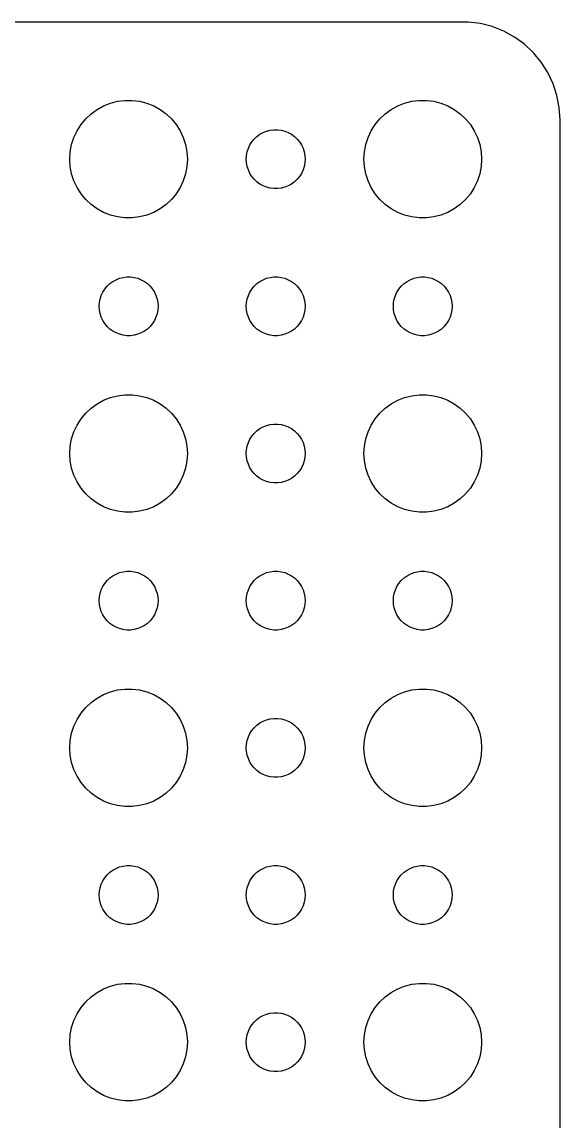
# Model space of a CAD drawing. Header units: metres. Extents: x -104 to 104, y -104 to 104.
# Drawn here: x 77.1 to 104.5, y 48.4 to 104.5 of the extents above; entities that cross this region are included whole.
import ezdxf

# ---------------------------------------------------------------- set-up
doc = ezdxf.new("R2010")
doc.units = ezdxf.units.M

msp = doc.modelspace()

# ---------------------------------------------------------------- linework, layer by layer
for p, q in [((99.8139, 104.49), (-99.8139, 104.49)), ((100.437, 104.411), (99.8139, 104.49)), ((101.045, 104.255), (100.437, 104.411)), ((101.629, 104.024), (101.045, 104.255)), ((102.179, 103.722), (101.629, 104.024)), ((102.687, 103.353), (102.179, 103.722)), ((103.145, 102.923), (102.687, 103.353)), ((103.545, 102.439), (103.145, 102.923)), ((103.882, 101.909), (103.545, 102.439)), ((104.149, 101.341), (103.882, 101.909)), ((104.343, 100.743), (104.149, 101.341)), ((81.2227, 100.214), (81.573, 100.353)), ((81.573, 100.353), (81.9379, 100.447)), ((81.9379, 100.447), (82.3116, 100.494)), ((82.3116, 100.494), (82.6884, 100.494)), ((82.6884, 100.494), (83.0621, 100.447)), ((83.0621, 100.447), (83.427, 100.353)), ((83.427, 100.353), (83.7773, 100.214)), ((96.2227, 100.214), (96.573, 100.353)), ((96.573, 100.353), (96.9379, 100.447)), ((96.9379, 100.447), (97.3116, 100.494)), ((97.3116, 100.494), (97.6884, 100.494)), ((97.6884, 100.494), (98.0621, 100.447)), ((98.0621, 100.447), (98.427, 100.353)), ((98.427, 100.353), (98.7773, 100.214)), ((104.461, 100.127), (104.343, 100.743)), ((80.3131, 99.5536), (80.5877, 99.8115)), ((80.5877, 99.8115), (80.8925, 100.033)), ((80.8925, 100.033), (81.2227, 100.214)), ((83.7773, 100.214), (84.1075, 100.033)), ((84.1075, 100.033), (84.4123, 99.8115)), ((84.4123, 99.8115), (84.6869, 99.5536)), ((95.3131, 99.5536), (95.5877, 99.8115)), ((95.5877, 99.8115), (95.8925, 100.033)), ((95.8925, 100.033), (96.2227, 100.214)), ((98.7773, 100.214), (99.1075, 100.033)), ((99.1075, 100.033), (99.4123, 99.8115)), ((99.4123, 99.8115), (99.6869, 99.5536)), ((104.5, 99.5), (104.461, 100.127)), ((79.8711, 98.9453), (80.073, 99.2634)), ((80.073, 99.2634), (80.3131, 99.5536)), ((84.6869, 99.5536), (84.927, 99.2634)), ((84.927, 99.2634), (85.1289, 98.9453)), ((94.8711, 98.9453), (95.073, 99.2634)), ((95.073, 99.2634), (95.3131, 99.5536)), ((99.6869, 99.5536), (99.927, 99.2634)), ((99.927, 99.2634), (100.129, 98.9453)), ((104.5, -99.5), (104.5, 99.5)), ((79.7107, 98.6044), (79.8711, 98.9453)), ((85.1289, 98.9453), (85.2893, 98.6044)), ((89.0439, 98.6558), (89.1963, 98.7665)), ((89.1963, 98.7665), (89.3613, 98.8572)), ((89.3613, 98.8572), (89.5365, 98.9266)), ((89.5365, 98.9266), (89.7189, 98.9734)), ((89.7189, 98.9734), (89.9058, 98.997)), ((89.9058, 98.997), (90.0942, 98.997)), ((90.0942, 98.997), (90.2811, 98.9734)), ((90.2811, 98.9734), (90.4635, 98.9266)), ((90.4635, 98.9266), (90.6387, 98.8572)), ((90.6387, 98.8572), (90.8037, 98.7665)), ((90.8037, 98.7665), (90.9561, 98.6558)), ((94.7107, 98.6044), (94.8711, 98.9453)), ((100.129, 98.9453), (100.289, 98.6044)), ((79.5237, 97.876), (79.5943, 98.2461)), ((79.5943, 98.2461), (79.7107, 98.6044)), ((85.2893, 98.6044), (85.4057, 98.2461)), ((85.4057, 98.2461), (85.4763, 97.876)), ((88.6053, 98.0522), (88.6855, 98.2226)), ((88.6855, 98.2226), (88.7865, 98.3817)), ((88.7865, 98.3817), (88.9065, 98.5268)), ((88.9065, 98.5268), (89.0439, 98.6558)), ((90.9561, 98.6558), (91.0934, 98.5268)), ((91.0934, 98.5268), (91.2135, 98.3817)), ((91.2135, 98.3817), (91.3145, 98.2226)), ((91.3145, 98.2226), (91.3947, 98.0522)), ((94.5237, 97.876), (94.5943, 98.2461)), ((94.5943, 98.2461), (94.7107, 98.6044)), ((100.289, 98.6044), (100.406, 98.2461)), ((100.406, 98.2461), (100.476, 97.876)), ((79.5, 97.5), (79.5237, 97.876)), ((85.4763, 97.876), (85.5, 97.5)), ((88.5, 97.5), (88.5118, 97.688)), ((88.5118, 97.688), (88.5471, 97.873)), ((88.5471, 97.873), (88.6053, 98.0522)), ((91.3947, 98.0522), (91.4529, 97.873)), ((91.4529, 97.873), (91.4882, 97.688)), ((91.4882, 97.688), (91.5, 97.5)), ((94.5, 97.5), (94.5237, 97.876)), ((100.476, 97.876), (100.5, 97.5)), ((79.5237, 97.124), (79.5, 97.5)), ((79.5943, 96.7539), (79.5237, 97.124)), ((85.4763, 97.124), (85.4057, 96.7539)), ((85.5, 97.5), (85.4763, 97.124)), ((88.5118, 97.312), (88.5, 97.5)), ((88.5471, 97.127), (88.5118, 97.312)), ((88.6053, 96.9478), (88.5471, 97.127)), ((91.4529, 97.127), (91.3947, 96.9478)), ((91.4882, 97.312), (91.4529, 97.127)), ((91.5, 97.5), (91.4882, 97.312)), ((94.5237, 97.124), (94.5, 97.5)), ((94.5943, 96.7539), (94.5237, 97.124)), ((100.476, 97.124), (100.406, 96.7539)), ((100.5, 97.5), (100.476, 97.124)), ((79.7107, 96.3956), (79.5943, 96.7539)), ((85.4057, 96.7539), (85.2893, 96.3956)), ((88.6855, 96.7774), (88.6053, 96.9478)), ((88.7865, 96.6183), (88.6855, 96.7774)), ((88.9065, 96.4732), (88.7865, 96.6183)), ((89.0439, 96.3442), (88.9065, 96.4732)), ((91.0934, 96.4732), (90.9561, 96.3442)), ((91.2135, 96.6183), (91.0934, 96.4732)), ((91.3145, 96.7774), (91.2135, 96.6183)), ((91.3947, 96.9478), (91.3145, 96.7774)), ((94.7107, 96.3956), (94.5943, 96.7539)), ((100.406, 96.7539), (100.289, 96.3956)), ((79.8711, 96.0547), (79.7107, 96.3956)), ((80.073, 95.7366), (79.8711, 96.0547)), ((85.1289, 96.0547), (84.927, 95.7366)), ((85.2893, 96.3956), (85.1289, 96.0547)), ((89.1963, 96.2335), (89.0439, 96.3442)), ((89.3613, 96.1428), (89.1963, 96.2335)), ((89.5365, 96.0734), (89.3613, 96.1428)), ((89.7189, 96.0266), (89.5365, 96.0734)), ((89.9058, 96.003), (89.7189, 96.0266)), ((90.0942, 96.003), (89.9058, 96.003)), ((90.2811, 96.0266), (90.0942, 96.003)), ((90.4635, 96.0734), (90.2811, 96.0266)), ((90.6387, 96.1428), (90.4635, 96.0734)), ((90.8037, 96.2335), (90.6387, 96.1428)), ((90.9561, 96.3442), (90.8037, 96.2335)), ((94.8711, 96.0547), (94.7107, 96.3956)), ((95.073, 95.7366), (94.8711, 96.0547)), ((100.129, 96.0547), (99.927, 95.7366)), ((100.289, 96.3956), (100.129, 96.0547)), ((80.3131, 95.4464), (80.073, 95.7366)), ((80.5877, 95.1885), (80.3131, 95.4464)), ((84.6869, 95.4464), (84.4123, 95.1885)), ((84.927, 95.7366), (84.6869, 95.4464)), ((95.3131, 95.4464), (95.073, 95.7366)), ((95.5877, 95.1885), (95.3131, 95.4464)), ((99.6869, 95.4464), (99.4123, 95.1885)), ((99.927, 95.7366), (99.6869, 95.4464)), ((80.8925, 94.967), (80.5877, 95.1885)), ((81.2227, 94.7855), (80.8925, 94.967)), ((81.573, 94.6468), (81.2227, 94.7855)), ((83.7773, 94.7855), (83.427, 94.6468)), ((84.1075, 94.967), (83.7773, 94.7855)), ((84.4123, 95.1885), (84.1075, 94.967)), ((95.8925, 94.967), (95.5877, 95.1885)), ((96.2227, 94.7855), (95.8925, 94.967)), ((96.573, 94.6468), (96.2227, 94.7855)), ((98.7773, 94.7855), (98.427, 94.6468)), ((99.1075, 94.967), (98.7773, 94.7855)), ((99.4123, 95.1885), (99.1075, 94.967)), ((81.9379, 94.5531), (81.573, 94.6468)), ((82.3116, 94.5059), (81.9379, 94.5531)), ((82.6884, 94.5059), (82.3116, 94.5059)), ((83.0621, 94.5531), (82.6884, 94.5059)), ((83.427, 94.6468), (83.0621, 94.5531)), ((96.9379, 94.5531), (96.573, 94.6468)), ((97.3116, 94.5059), (96.9379, 94.5531)), ((97.6884, 94.5059), (97.3116, 94.5059)), ((98.0621, 94.5531), (97.6884, 94.5059)), ((98.427, 94.6468), (98.0621, 94.5531)), ((81.8613, 91.3572), (82.0365, 91.4266)), ((82.0365, 91.4266), (82.2189, 91.4734)), ((82.2189, 91.4734), (82.4058, 91.497)), ((82.4058, 91.497), (82.5942, 91.497)), ((82.5942, 91.497), (82.7811, 91.4734)), ((82.7811, 91.4734), (82.9635, 91.4266)), ((82.9635, 91.4266), (83.1387, 91.3572)), ((89.3613, 91.3572), (89.5365, 91.4266)), ((89.5365, 91.4266), (89.7189, 91.4734)), ((89.7189, 91.4734), (89.9058, 91.497)), ((89.9058, 91.497), (90.0942, 91.497)), ((90.0942, 91.497), (90.2811, 91.4734)), ((90.2811, 91.4734), (90.4635, 91.4266)), ((90.4635, 91.4266), (90.6387, 91.3572)), ((96.8613, 91.3572), (97.0365, 91.4266)), ((97.0365, 91.4266), (97.2189, 91.4734)), ((97.2189, 91.4734), (97.4058, 91.497)), ((97.4058, 91.497), (97.5942, 91.497)), ((97.5942, 91.497), (97.7811, 91.4734)), ((97.7811, 91.4734), (97.9635, 91.4266)), ((97.9635, 91.4266), (98.1387, 91.3572)), ((81.1855, 90.7226), (81.2865, 90.8817)), ((81.2865, 90.8817), (81.4065, 91.0268)), ((81.4065, 91.0268), (81.5439, 91.1558)), ((81.5439, 91.1558), (81.6963, 91.2665)), ((81.6963, 91.2665), (81.8613, 91.3572)), ((83.1387, 91.3572), (83.3037, 91.2665)), ((83.3037, 91.2665), (83.4561, 91.1558)), ((83.4561, 91.1558), (83.5934, 91.0268)), ((83.5934, 91.0268), (83.7135, 90.8817)), ((83.7135, 90.8817), (83.8145, 90.7226)), ((88.6855, 90.7226), (88.7865, 90.8817)), ((88.7865, 90.8817), (88.9065, 91.0268)), ((88.9065, 91.0268), (89.0439, 91.1558)), ((89.0439, 91.1558), (89.1963, 91.2665)), ((89.1963, 91.2665), (89.3613, 91.3572)), ((90.6387, 91.3572), (90.8037, 91.2665)), ((90.8037, 91.2665), (90.9561, 91.1558)), ((90.9561, 91.1558), (91.0934, 91.0268)), ((91.0934, 91.0268), (91.2135, 90.8817)), ((91.2135, 90.8817), (91.3145, 90.7226)), ((96.1855, 90.7226), (96.2865, 90.8817)), ((96.2865, 90.8817), (96.4065, 91.0268)), ((96.4065, 91.0268), (96.5439, 91.1558)), ((96.5439, 91.1558), (96.6963, 91.2665)), ((96.6963, 91.2665), (96.8613, 91.3572)), ((98.1387, 91.3572), (98.3037, 91.2665)), ((98.3037, 91.2665), (98.4561, 91.1558)), ((98.4561, 91.1558), (98.5934, 91.0268)), ((98.5934, 91.0268), (98.7135, 90.8817)), ((98.7135, 90.8817), (98.8145, 90.7226)), ((81.0118, 90.188), (81.0471, 90.373)), ((81.0471, 90.373), (81.1053, 90.5522)), ((81.1053, 90.5522), (81.1855, 90.7226)), ((83.8145, 90.7226), (83.8947, 90.5522)), ((83.8947, 90.5522), (83.9529, 90.373)), ((83.9529, 90.373), (83.9882, 90.188)), ((88.5118, 90.188), (88.5471, 90.373)), ((88.5471, 90.373), (88.6053, 90.5522)), ((88.6053, 90.5522), (88.6855, 90.7226)), ((91.3145, 90.7226), (91.3947, 90.5522)), ((91.3947, 90.5522), (91.4529, 90.373)), ((91.4529, 90.373), (91.4882, 90.188)), ((96.0118, 90.188), (96.0471, 90.373)), ((96.0471, 90.373), (96.1053, 90.5522)), ((96.1053, 90.5522), (96.1855, 90.7226)), ((98.8145, 90.7226), (98.8947, 90.5522)), ((98.8947, 90.5522), (98.9529, 90.373)), ((98.9529, 90.373), (98.9882, 90.188)), ((81, 90), (81.0118, 90.188)), ((81.0118, 89.812), (81, 90)), ((81.0471, 89.627), (81.0118, 89.812)), ((83.9882, 89.812), (83.9529, 89.627)), ((83.9882, 90.188), (84, 90)), ((84, 90), (83.9882, 89.812)), ((88.5, 90), (88.5118, 90.188)), ((88.5118, 89.812), (88.5, 90)), ((88.5471, 89.627), (88.5118, 89.812)), ((91.4882, 89.812), (91.4529, 89.627)), ((91.4882, 90.188), (91.5, 90)), ((91.5, 90), (91.4882, 89.812)), ((96, 90), (96.0118, 90.188)), ((96.0118, 89.812), (96, 90)), ((96.0471, 89.627), (96.0118, 89.812)), ((98.9882, 89.812), (98.9529, 89.627)), ((98.9882, 90.188), (99, 90)), ((99, 90), (98.9882, 89.812)), ((81.1053, 89.4478), (81.0471, 89.627)), ((81.1855, 89.2774), (81.1053, 89.4478)), ((81.2865, 89.1183), (81.1855, 89.2774)), ((83.8145, 89.2774), (83.7135, 89.1183)), ((83.8947, 89.4478), (83.8145, 89.2774)), ((83.9529, 89.627), (83.8947, 89.4478)), ((88.6053, 89.4478), (88.5471, 89.627)), ((88.6855, 89.2774), (88.6053, 89.4478)), ((88.7865, 89.1183), (88.6855, 89.2774)), ((91.3145, 89.2774), (91.2135, 89.1183)), ((91.3947, 89.4478), (91.3145, 89.2774)), ((91.4529, 89.627), (91.3947, 89.4478)), ((96.1053, 89.4478), (96.0471, 89.627)), ((96.1855, 89.2774), (96.1053, 89.4478)), ((96.2865, 89.1183), (96.1855, 89.2774)), ((98.8145, 89.2774), (98.7135, 89.1183)), ((98.8947, 89.4478), (98.8145, 89.2774)), ((98.9529, 89.627), (98.8947, 89.4478)), ((81.4065, 88.9732), (81.2865, 89.1183)), ((81.5439, 88.8442), (81.4065, 88.9732)), ((81.6963, 88.7335), (81.5439, 88.8442)), ((81.8613, 88.6428), (81.6963, 88.7335)), ((82.0365, 88.5734), (81.8613, 88.6428)), ((82.2189, 88.5266), (82.0365, 88.5734)), ((82.9635, 88.5734), (82.7811, 88.5266)), ((83.1387, 88.6428), (82.9635, 88.5734)), ((83.3037, 88.7335), (83.1387, 88.6428)), ((83.4561, 88.8442), (83.3037, 88.7335)), ((83.5934, 88.9732), (83.4561, 88.8442)), ((83.7135, 89.1183), (83.5934, 88.9732)), ((88.9065, 88.9732), (88.7865, 89.1183)), ((89.0439, 88.8442), (88.9065, 88.9732)), ((89.1963, 88.7335), (89.0439, 88.8442)), ((89.3613, 88.6428), (89.1963, 88.7335)), ((89.5365, 88.5734), (89.3613, 88.6428)), ((89.7189, 88.5266), (89.5365, 88.5734)), ((90.4635, 88.5734), (90.2811, 88.5266)), ((90.6387, 88.6428), (90.4635, 88.5734)), ((90.8037, 88.7335), (90.6387, 88.6428)), ((90.9561, 88.8442), (90.8037, 88.7335)), ((91.0934, 88.9732), (90.9561, 88.8442)), ((91.2135, 89.1183), (91.0934, 88.9732)), ((96.4065, 88.9732), (96.2865, 89.1183)), ((96.5439, 88.8442), (96.4065, 88.9732)), ((96.6963, 88.7335), (96.5439, 88.8442)), ((96.8613, 88.6428), (96.6963, 88.7335)), ((97.0365, 88.5734), (96.8613, 88.6428)), ((97.2189, 88.5266), (97.0365, 88.5734)), ((97.9635, 88.5734), (97.7811, 88.5266)), ((98.1387, 88.6428), (97.9635, 88.5734)), ((98.3037, 88.7335), (98.1387, 88.6428)), ((98.4561, 88.8442), (98.3037, 88.7335)), ((98.5934, 88.9732), (98.4561, 88.8442)), ((98.7135, 89.1183), (98.5934, 88.9732)), ((82.4058, 88.503), (82.2189, 88.5266)), ((82.5942, 88.503), (82.4058, 88.503)), ((82.7811, 88.5266), (82.5942, 88.503)), ((89.9058, 88.503), (89.7189, 88.5266)), ((90.0942, 88.503), (89.9058, 88.503)), ((90.2811, 88.5266), (90.0942, 88.503)), ((97.4058, 88.503), (97.2189, 88.5266)), ((97.5942, 88.503), (97.4058, 88.503)), ((97.7811, 88.5266), (97.5942, 88.503)), ((80.8925, 85.033), (81.2227, 85.2145)), ((81.2227, 85.2145), (81.573, 85.3532)), ((81.573, 85.3532), (81.9379, 85.4469)), ((81.9379, 85.4469), (82.3116, 85.4941)), ((82.3116, 85.4941), (82.6884, 85.4941)), ((82.6884, 85.4941), (83.0621, 85.4469)), ((83.0621, 85.4469), (83.427, 85.3532)), ((83.427, 85.3532), (83.7773, 85.2145)), ((83.7773, 85.2145), (84.1075, 85.033)), ((95.8925, 85.033), (96.2227, 85.2145)), ((96.2227, 85.2145), (96.573, 85.3532)), ((96.573, 85.3532), (96.9379, 85.4469)), ((96.9379, 85.4469), (97.3116, 85.4941)), ((97.3116, 85.4941), (97.6884, 85.4941)), ((97.6884, 85.4941), (98.0621, 85.4469)), ((98.0621, 85.4469), (98.427, 85.3532)), ((98.427, 85.3532), (98.7773, 85.2145)), ((98.7773, 85.2145), (99.1075, 85.033)), ((80.3131, 84.5536), (80.5877, 84.8115)), ((80.5877, 84.8115), (80.8925, 85.033)), ((84.1075, 85.033), (84.4123, 84.8115)), ((84.4123, 84.8115), (84.6869, 84.5536)), ((95.3131, 84.5536), (95.5877, 84.8115)), ((95.5877, 84.8115), (95.8925, 85.033)), ((99.1075, 85.033), (99.4123, 84.8115)), ((99.4123, 84.8115), (99.6869, 84.5536)), ((79.8711, 83.9453), (80.073, 84.2634)), ((80.073, 84.2634), (80.3131, 84.5536)), ((84.6869, 84.5536), (84.927, 84.2634)), ((84.927, 84.2634), (85.1289, 83.9453)), ((94.8711, 83.9453), (95.073, 84.2634)), ((95.073, 84.2634), (95.3131, 84.5536)), ((99.6869, 84.5536), (99.927, 84.2634)), ((99.927, 84.2634), (100.129, 83.9453)), ((79.5943, 83.2461), (79.7107, 83.6044)), ((79.7107, 83.6044), (79.8711, 83.9453)), ((85.1289, 83.9453), (85.2893, 83.6044)), ((85.2893, 83.6044), (85.4057, 83.2461)), ((88.9065, 83.5268), (89.0439, 83.6558)), ((89.0439, 83.6558), (89.1963, 83.7665)), ((89.1963, 83.7665), (89.3613, 83.8572)), ((89.3613, 83.8572), (89.5365, 83.9266)), ((89.5365, 83.9266), (89.7189, 83.9734)), ((89.7189, 83.9734), (89.9058, 83.997)), ((89.9058, 83.997), (90.0942, 83.997)), ((90.0942, 83.997), (90.2811, 83.9734)), ((90.2811, 83.9734), (90.4635, 83.9266)), ((90.4635, 83.9266), (90.6387, 83.8572)), ((90.6387, 83.8572), (90.8037, 83.7665)), ((90.8037, 83.7665), (90.9561, 83.6558)), ((90.9561, 83.6558), (91.0934, 83.5268)), ((94.5943, 83.2461), (94.7107, 83.6044)), ((94.7107, 83.6044), (94.8711, 83.9453)), ((100.129, 83.9453), (100.289, 83.6044)), ((100.289, 83.6044), (100.406, 83.2461)), ((79.5237, 82.876), (79.5943, 83.2461)), ((85.4057, 83.2461), (85.4763, 82.876)), ((88.5471, 82.873), (88.6053, 83.0522)), ((88.6053, 83.0522), (88.6855, 83.2226)), ((88.6855, 83.2226), (88.7865, 83.3817)), ((88.7865, 83.3817), (88.9065, 83.5268)), ((91.0934, 83.5268), (91.2135, 83.3817)), ((91.2135, 83.3817), (91.3145, 83.2226)), ((91.3145, 83.2226), (91.3947, 83.0522)), ((91.3947, 83.0522), (91.4529, 82.873)), ((94.5237, 82.876), (94.5943, 83.2461)), ((100.406, 83.2461), (100.476, 82.876)), ((79.5, 82.5), (79.5237, 82.876)), ((79.5237, 82.124), (79.5, 82.5)), ((85.4763, 82.876), (85.5, 82.5)), ((85.5, 82.5), (85.4763, 82.124)), ((88.5, 82.5), (88.5118, 82.688)), ((88.5118, 82.312), (88.5, 82.5)), ((88.5118, 82.688), (88.5471, 82.873)), ((91.4529, 82.873), (91.4882, 82.688)), ((91.4882, 82.688), (91.5, 82.5)), ((91.5, 82.5), (91.4882, 82.312)), ((94.5, 82.5), (94.5237, 82.876)), ((94.5237, 82.124), (94.5, 82.5)), ((100.476, 82.876), (100.5, 82.5)), ((100.5, 82.5), (100.476, 82.124)), ((79.5943, 81.7539), (79.5237, 82.124)), ((85.4763, 82.124), (85.4057, 81.7539)), ((88.5471, 82.127), (88.5118, 82.312)), ((88.6053, 81.9478), (88.5471, 82.127)), ((88.6855, 81.7774), (88.6053, 81.9478)), ((91.3947, 81.9478), (91.3145, 81.7774)), ((91.4529, 82.127), (91.3947, 81.9478)), ((91.4882, 82.312), (91.4529, 82.127)), ((94.5943, 81.7539), (94.5237, 82.124)), ((100.476, 82.124), (100.406, 81.7539)), ((79.7107, 81.3956), (79.5943, 81.7539)), ((79.8711, 81.0547), (79.7107, 81.3956)), ((85.2893, 81.3956), (85.1289, 81.0547)), ((85.4057, 81.7539), (85.2893, 81.3956)), ((88.7865, 81.6183), (88.6855, 81.7774)), ((88.9065, 81.4732), (88.7865, 81.6183)), ((89.0439, 81.3442), (88.9065, 81.4732)), ((89.1963, 81.2335), (89.0439, 81.3442)), ((90.9561, 81.3442), (90.8037, 81.2335)), ((91.0934, 81.4732), (90.9561, 81.3442)), ((91.2135, 81.6183), (91.0934, 81.4732)), ((91.3145, 81.7774), (91.2135, 81.6183)), ((94.7107, 81.3956), (94.5943, 81.7539)), ((94.8711, 81.0547), (94.7107, 81.3956)), ((100.289, 81.3956), (100.129, 81.0547)), ((100.406, 81.7539), (100.289, 81.3956)), ((80.073, 80.7366), (79.8711, 81.0547)), ((80.3131, 80.4464), (80.073, 80.7366)), ((84.927, 80.7366), (84.6869, 80.4464)), ((85.1289, 81.0547), (84.927, 80.7366)), ((89.3613, 81.1428), (89.1963, 81.2335)), ((89.5365, 81.0734), (89.3613, 81.1428)), ((89.7189, 81.0266), (89.5365, 81.0734)), ((89.9058, 81.003), (89.7189, 81.0266)), ((90.0942, 81.003), (89.9058, 81.003)), ((90.2811, 81.0266), (90.0942, 81.003)), ((90.4635, 81.0734), (90.2811, 81.0266)), ((90.6387, 81.1428), (90.4635, 81.0734)), ((90.8037, 81.2335), (90.6387, 81.1428)), ((95.073, 80.7366), (94.8711, 81.0547)), ((95.3131, 80.4464), (95.073, 80.7366)), ((99.927, 80.7366), (99.6869, 80.4464)), ((100.129, 81.0547), (99.927, 80.7366)), ((80.5877, 80.1885), (80.3131, 80.4464)), ((80.8925, 79.967), (80.5877, 80.1885)), ((84.4123, 80.1885), (84.1075, 79.967)), ((84.6869, 80.4464), (84.4123, 80.1885)), ((95.5877, 80.1885), (95.3131, 80.4464)), ((95.8925, 79.967), (95.5877, 80.1885)), ((99.4123, 80.1885), (99.1075, 79.967)), ((99.6869, 80.4464), (99.4123, 80.1885)), ((81.2227, 79.7855), (80.8925, 79.967)), ((81.573, 79.6468), (81.2227, 79.7855)), ((81.9379, 79.5531), (81.573, 79.6468)), ((83.427, 79.6468), (83.0621, 79.5531)), ((83.7773, 79.7855), (83.427, 79.6468)), ((84.1075, 79.967), (83.7773, 79.7855)), ((96.2227, 79.7855), (95.8925, 79.967)), ((96.573, 79.6468), (96.2227, 79.7855)), ((96.9379, 79.5531), (96.573, 79.6468)), ((98.427, 79.6468), (98.0621, 79.5531)), ((98.7773, 79.7855), (98.427, 79.6468)), ((99.1075, 79.967), (98.7773, 79.7855)), ((82.3116, 79.5059), (81.9379, 79.5531)), ((82.6884, 79.5059), (82.3116, 79.5059)), ((83.0621, 79.5531), (82.6884, 79.5059)), ((97.3116, 79.5059), (96.9379, 79.5531)), ((97.6884, 79.5059), (97.3116, 79.5059)), ((98.0621, 79.5531), (97.6884, 79.5059)), ((81.5439, 76.1558), (81.6963, 76.2665)), ((81.6963, 76.2665), (81.8613, 76.3572)), ((81.8613, 76.3572), (82.0365, 76.4266)), ((82.0365, 76.4266), (82.2189, 76.4734)), ((82.2189, 76.4734), (82.4058, 76.497)), ((82.4058, 76.497), (82.5942, 76.497)), ((82.5942, 76.497), (82.7811, 76.4734)), ((82.7811, 76.4734), (82.9635, 76.4266)), ((82.9635, 76.4266), (83.1387, 76.3572)), ((83.1387, 76.3572), (83.3037, 76.2665)), ((83.3037, 76.2665), (83.4561, 76.1558)), ((89.0439, 76.1558), (89.1963, 76.2665)), ((89.1963, 76.2665), (89.3613, 76.3572)), ((89.3613, 76.3572), (89.5365, 76.4266)), ((89.5365, 76.4266), (89.7189, 76.4734)), ((89.7189, 76.4734), (89.9058, 76.497)), ((89.9058, 76.497), (90.0942, 76.497)), ((90.0942, 76.497), (90.2811, 76.4734)), ((90.2811, 76.4734), (90.4635, 76.4266)), ((90.4635, 76.4266), (90.6387, 76.3572)), ((90.6387, 76.3572), (90.8037, 76.2665)), ((90.8037, 76.2665), (90.9561, 76.1558)), ((96.5439, 76.1558), (96.6963, 76.2665)), ((96.6963, 76.2665), (96.8613, 76.3572)), ((96.8613, 76.3572), (97.0365, 76.4266)), ((97.0365, 76.4266), (97.2189, 76.4734)), ((97.2189, 76.4734), (97.4058, 76.497)), ((97.4058, 76.497), (97.5942, 76.497)), ((97.5942, 76.497), (97.7811, 76.4734)), ((97.7811, 76.4734), (97.9635, 76.4266)), ((97.9635, 76.4266), (98.1387, 76.3572)), ((98.1387, 76.3572), (98.3037, 76.2665)), ((98.3037, 76.2665), (98.4561, 76.1558)), ((81.1053, 75.5522), (81.1855, 75.7226)), ((81.1855, 75.7226), (81.2865, 75.8817)), ((81.2865, 75.8817), (81.4065, 76.0268)), ((81.4065, 76.0268), (81.5439, 76.1558)), ((83.4561, 76.1558), (83.5934, 76.0268)), ((83.5934, 76.0268), (83.7135, 75.8817)), ((83.7135, 75.8817), (83.8145, 75.7226)), ((83.8145, 75.7226), (83.8947, 75.5522)), ((88.6053, 75.5522), (88.6855, 75.7226)), ((88.6855, 75.7226), (88.7865, 75.8817)), ((88.7865, 75.8817), (88.9065, 76.0268)), ((88.9065, 76.0268), (89.0439, 76.1558)), ((90.9561, 76.1558), (91.0934, 76.0268)), ((91.0934, 76.0268), (91.2135, 75.8817)), ((91.2135, 75.8817), (91.3145, 75.7226)), ((91.3145, 75.7226), (91.3947, 75.5522)), ((96.1053, 75.5522), (96.1855, 75.7226)), ((96.1855, 75.7226), (96.2865, 75.8817)), ((96.2865, 75.8817), (96.4065, 76.0268)), ((96.4065, 76.0268), (96.5439, 76.1558)), ((98.4561, 76.1558), (98.5934, 76.0268)), ((98.5934, 76.0268), (98.7135, 75.8817)), ((98.7135, 75.8817), (98.8145, 75.7226)), ((98.8145, 75.7226), (98.8947, 75.5522)), ((81, 75), (81.0118, 75.188)), ((81.0118, 75.188), (81.0471, 75.373)), ((81.0471, 75.373), (81.1053, 75.5522)), ((83.8947, 75.5522), (83.9529, 75.373)), ((83.9529, 75.373), (83.9882, 75.188)), ((83.9882, 75.188), (84, 75)), ((88.5, 75), (88.5118, 75.188)), ((88.5118, 75.188), (88.5471, 75.373)), ((88.5471, 75.373), (88.6053, 75.5522)), ((91.3947, 75.5522), (91.4529, 75.373)), ((91.4529, 75.373), (91.4882, 75.188)), ((91.4882, 75.188), (91.5, 75)), ((96, 75), (96.0118, 75.188)), ((96.0118, 75.188), (96.0471, 75.373)), ((96.0471, 75.373), (96.1053, 75.5522)), ((98.8947, 75.5522), (98.9529, 75.373)), ((98.9529, 75.373), (98.9882, 75.188)), ((98.9882, 75.188), (99, 75)), ((81.0118, 74.812), (81, 75)), ((81.0471, 74.627), (81.0118, 74.812)), ((81.1053, 74.4478), (81.0471, 74.627)), ((83.9529, 74.627), (83.8947, 74.4478)), ((83.9882, 74.812), (83.9529, 74.627)), ((84, 75), (83.9882, 74.812)), ((88.5118, 74.812), (88.5, 75)), ((88.5471, 74.627), (88.5118, 74.812)), ((88.6053, 74.4478), (88.5471, 74.627)), ((91.4529, 74.627), (91.3947, 74.4478)), ((91.4882, 74.812), (91.4529, 74.627)), ((91.5, 75), (91.4882, 74.812)), ((96.0118, 74.812), (96, 75)), ((96.0471, 74.627), (96.0118, 74.812)), ((96.1053, 74.4478), (96.0471, 74.627)), ((98.9529, 74.627), (98.8947, 74.4478)), ((98.9882, 74.812), (98.9529, 74.627)), ((99, 75), (98.9882, 74.812)), ((81.1855, 74.2774), (81.1053, 74.4478)), ((81.2865, 74.1183), (81.1855, 74.2774)), ((81.4065, 73.9732), (81.2865, 74.1183)), ((83.7135, 74.1183), (83.5934, 73.9732)), ((83.8145, 74.2774), (83.7135, 74.1183)), ((83.8947, 74.4478), (83.8145, 74.2774)), ((88.6855, 74.2774), (88.6053, 74.4478)), ((88.7865, 74.1183), (88.6855, 74.2774)), ((88.9065, 73.9732), (88.7865, 74.1183)), ((91.2135, 74.1183), (91.0934, 73.9732)), ((91.3145, 74.2774), (91.2135, 74.1183)), ((91.3947, 74.4478), (91.3145, 74.2774)), ((96.1855, 74.2774), (96.1053, 74.4478)), ((96.2865, 74.1183), (96.1855, 74.2774)), ((96.4065, 73.9732), (96.2865, 74.1183)), ((98.7135, 74.1183), (98.5934, 73.9732)), ((98.8145, 74.2774), (98.7135, 74.1183)), ((98.8947, 74.4478), (98.8145, 74.2774)), ((81.5439, 73.8442), (81.4065, 73.9732)), ((81.6963, 73.7335), (81.5439, 73.8442)), ((81.8613, 73.6428), (81.6963, 73.7335)), ((82.0365, 73.5734), (81.8613, 73.6428)), ((82.2189, 73.5266), (82.0365, 73.5734)), ((82.4058, 73.503), (82.2189, 73.5266)), ((82.5942, 73.503), (82.4058, 73.503)), ((82.7811, 73.5266), (82.5942, 73.503)), ((82.9635, 73.5734), (82.7811, 73.5266)), ((83.1387, 73.6428), (82.9635, 73.5734)), ((83.3037, 73.7335), (83.1387, 73.6428)), ((83.4561, 73.8442), (83.3037, 73.7335)), ((83.5934, 73.9732), (83.4561, 73.8442)), ((89.0439, 73.8442), (88.9065, 73.9732)), ((89.1963, 73.7335), (89.0439, 73.8442)), ((89.3613, 73.6428), (89.1963, 73.7335)), ((89.5365, 73.5734), (89.3613, 73.6428)), ((89.7189, 73.5266), (89.5365, 73.5734)), ((89.9058, 73.503), (89.7189, 73.5266)), ((90.0942, 73.503), (89.9058, 73.503)), ((90.2811, 73.5266), (90.0942, 73.503)), ((90.4635, 73.5734), (90.2811, 73.5266)), ((90.6387, 73.6428), (90.4635, 73.5734)), ((90.8037, 73.7335), (90.6387, 73.6428)), ((90.9561, 73.8442), (90.8037, 73.7335)), ((91.0934, 73.9732), (90.9561, 73.8442)), ((96.5439, 73.8442), (96.4065, 73.9732)), ((96.6963, 73.7335), (96.5439, 73.8442)), ((96.8613, 73.6428), (96.6963, 73.7335)), ((97.0365, 73.5734), (96.8613, 73.6428)), ((97.2189, 73.5266), (97.0365, 73.5734)), ((97.4058, 73.503), (97.2189, 73.5266)), ((97.5942, 73.503), (97.4058, 73.503)), ((97.7811, 73.5266), (97.5942, 73.503)), ((97.9635, 73.5734), (97.7811, 73.5266)), ((98.1387, 73.6428), (97.9635, 73.5734)), ((98.3037, 73.7335), (98.1387, 73.6428)), ((98.4561, 73.8442), (98.3037, 73.7335)), ((98.5934, 73.9732), (98.4561, 73.8442)), ((80.8925, 70.033), (81.2227, 70.2145)), ((81.2227, 70.2145), (81.573, 70.3532)), ((81.573, 70.3532), (81.9379, 70.4469)), ((81.9379, 70.4469), (82.3116, 70.4941)), ((82.3116, 70.4941), (82.6884, 70.4941)), ((82.6884, 70.4941), (83.0621, 70.4469)), ((83.0621, 70.4469), (83.427, 70.3532)), ((83.427, 70.3532), (83.7773, 70.2145)), ((83.7773, 70.2145), (84.1075, 70.033)), ((95.8925, 70.033), (96.2227, 70.2145)), ((96.2227, 70.2145), (96.573, 70.3532)), ((96.573, 70.3532), (96.9379, 70.4469)), ((96.9379, 70.4469), (97.3116, 70.4941)), ((97.3116, 70.4941), (97.6884, 70.4941)), ((97.6884, 70.4941), (98.0621, 70.4469)), ((98.0621, 70.4469), (98.427, 70.3532)), ((98.427, 70.3532), (98.7773, 70.2145)), ((98.7773, 70.2145), (99.1075, 70.033)), ((80.073, 69.2634), (80.3131, 69.5536)), ((80.3131, 69.5536), (80.5877, 69.8115)), ((80.5877, 69.8115), (80.8925, 70.033)), ((84.1075, 70.033), (84.4123, 69.8115)), ((84.4123, 69.8115), (84.6869, 69.5536)), ((84.6869, 69.5536), (84.927, 69.2634)), ((95.073, 69.2634), (95.3131, 69.5536)), ((95.3131, 69.5536), (95.5877, 69.8115)), ((95.5877, 69.8115), (95.8925, 70.033)), ((99.1075, 70.033), (99.4123, 69.8115)), ((99.4123, 69.8115), (99.6869, 69.5536)), ((99.6869, 69.5536), (99.927, 69.2634)), ((79.8711, 68.9453), (80.073, 69.2634)), ((84.927, 69.2634), (85.1289, 68.9453)), ((89.5365, 68.9266), (89.7189, 68.9734)), ((89.7189, 68.9734), (89.9058, 68.997)), ((89.9058, 68.997), (90.0942, 68.997)), ((90.0942, 68.997), (90.2811, 68.9734)), ((90.2811, 68.9734), (90.4635, 68.9266)), ((94.8711, 68.9453), (95.073, 69.2634)), ((99.927, 69.2634), (100.129, 68.9453)), ((79.5943, 68.2461), (79.7107, 68.6044)), ((79.7107, 68.6044), (79.8711, 68.9453)), ((85.1289, 68.9453), (85.2893, 68.6044)), ((85.2893, 68.6044), (85.4057, 68.2461)), ((88.7865, 68.3817), (88.9065, 68.5268)), ((88.9065, 68.5268), (89.0439, 68.6558)), ((89.0439, 68.6558), (89.1963, 68.7665)), ((89.1963, 68.7665), (89.3613, 68.8572)), ((89.3613, 68.8572), (89.5365, 68.9266)), ((90.4635, 68.9266), (90.6387, 68.8572)), ((90.6387, 68.8572), (90.8037, 68.7665)), ((90.8037, 68.7665), (90.9561, 68.6558)), ((90.9561, 68.6558), (91.0934, 68.5268)), ((91.0934, 68.5268), (91.2135, 68.3817)), ((94.5943, 68.2461), (94.7107, 68.6044)), ((94.7107, 68.6044), (94.8711, 68.9453)), ((100.129, 68.9453), (100.289, 68.6044)), ((100.289, 68.6044), (100.406, 68.2461)), ((79.5, 67.5), (79.5237, 67.876)), ((79.5237, 67.876), (79.5943, 68.2461)), ((85.4057, 68.2461), (85.4763, 67.876)), ((85.4763, 67.876), (85.5, 67.5)), ((88.5118, 67.688), (88.5471, 67.873)), ((88.5471, 67.873), (88.6053, 68.0522)), ((88.6053, 68.0522), (88.6855, 68.2226)), ((88.6855, 68.2226), (88.7865, 68.3817)), ((91.2135, 68.3817), (91.3145, 68.2226)), ((91.3145, 68.2226), (91.3947, 68.0522)), ((91.3947, 68.0522), (91.4529, 67.873)), ((91.4529, 67.873), (91.4882, 67.688)), ((94.5, 67.5), (94.5237, 67.876)), ((94.5237, 67.876), (94.5943, 68.2461)), ((100.406, 68.2461), (100.476, 67.876)), ((100.476, 67.876), (100.5, 67.5)), ((79.5237, 67.124), (79.5, 67.5)), ((85.5, 67.5), (85.4763, 67.124)), ((88.5, 67.5), (88.5118, 67.688)), ((88.5118, 67.312), (88.5, 67.5)), ((88.5471, 67.127), (88.5118, 67.312)), ((91.4882, 67.312), (91.4529, 67.127)), ((91.4882, 67.688), (91.5, 67.5)), ((91.5, 67.5), (91.4882, 67.312)), ((94.5237, 67.124), (94.5, 67.5)), ((100.5, 67.5), (100.476, 67.124)), ((79.5943, 66.7539), (79.5237, 67.124)), ((79.7107, 66.3956), (79.5943, 66.7539)), ((85.4057, 66.7539), (85.2893, 66.3956)), ((85.4763, 67.124), (85.4057, 66.7539)), ((88.6053, 66.9478), (88.5471, 67.127)), ((88.6855, 66.7774), (88.6053, 66.9478)), ((88.7865, 66.6183), (88.6855, 66.7774)), ((91.3145, 66.7774), (91.2135, 66.6183)), ((91.3947, 66.9478), (91.3145, 66.7774)), ((91.4529, 67.127), (91.3947, 66.9478)), ((94.5943, 66.7539), (94.5237, 67.124)), ((94.7107, 66.3956), (94.5943, 66.7539)), ((100.406, 66.7539), (100.289, 66.3956)), ((100.476, 67.124), (100.406, 66.7539)), ((79.8711, 66.0547), (79.7107, 66.3956)), ((85.2893, 66.3956), (85.1289, 66.0547)), ((88.9065, 66.4732), (88.7865, 66.6183)), ((89.0439, 66.3442), (88.9065, 66.4732)), ((89.1963, 66.2335), (89.0439, 66.3442)), ((89.3613, 66.1428), (89.1963, 66.2335)), ((90.8037, 66.2335), (90.6387, 66.1428)), ((90.9561, 66.3442), (90.8037, 66.2335)), ((91.0934, 66.4732), (90.9561, 66.3442)), ((91.2135, 66.6183), (91.0934, 66.4732)), ((94.8711, 66.0547), (94.7107, 66.3956)), ((100.289, 66.3956), (100.129, 66.0547)), ((80.073, 65.7366), (79.8711, 66.0547)), ((80.3131, 65.4464), (80.073, 65.7366)), ((84.927, 65.7366), (84.6869, 65.4464)), ((85.1289, 66.0547), (84.927, 65.7366)), ((89.5365, 66.0734), (89.3613, 66.1428)), ((89.7189, 66.0266), (89.5365, 66.0734)), ((89.9058, 66.003), (89.7189, 66.0266)), ((90.0942, 66.003), (89.9058, 66.003)), ((90.2811, 66.0266), (90.0942, 66.003)), ((90.4635, 66.0734), (90.2811, 66.0266)), ((90.6387, 66.1428), (90.4635, 66.0734)), ((95.073, 65.7366), (94.8711, 66.0547)), ((95.3131, 65.4464), (95.073, 65.7366)), ((99.927, 65.7366), (99.6869, 65.4464)), ((100.129, 66.0547), (99.927, 65.7366)), ((80.5877, 65.1885), (80.3131, 65.4464)), ((80.8925, 64.967), (80.5877, 65.1885)), ((84.4123, 65.1885), (84.1075, 64.967)), ((84.6869, 65.4464), (84.4123, 65.1885)), ((95.5877, 65.1885), (95.3131, 65.4464)), ((95.8925, 64.967), (95.5877, 65.1885)), ((99.4123, 65.1885), (99.1075, 64.967)), ((99.6869, 65.4464), (99.4123, 65.1885)), ((81.2227, 64.7855), (80.8925, 64.967)), ((81.573, 64.6468), (81.2227, 64.7855)), ((81.9379, 64.5531), (81.573, 64.6468)), ((82.3116, 64.5059), (81.9379, 64.5531)), ((82.6884, 64.5059), (82.3116, 64.5059)), ((83.0621, 64.5531), (82.6884, 64.5059)), ((83.427, 64.6468), (83.0621, 64.5531)), ((83.7773, 64.7855), (83.427, 64.6468)), ((84.1075, 64.967), (83.7773, 64.7855)), ((96.2227, 64.7855), (95.8925, 64.967)), ((96.573, 64.6468), (96.2227, 64.7855)), ((96.9379, 64.5531), (96.573, 64.6468)), ((97.3116, 64.5059), (96.9379, 64.5531)), ((97.6884, 64.5059), (97.3116, 64.5059)), ((98.0621, 64.5531), (97.6884, 64.5059)), ((98.427, 64.6468), (98.0621, 64.5531)), ((98.7773, 64.7855), (98.427, 64.6468)), ((99.1075, 64.967), (98.7773, 64.7855)), ((81.4065, 61.0268), (81.5439, 61.1558)), ((81.5439, 61.1558), (81.6963, 61.2665)), ((81.6963, 61.2665), (81.8613, 61.3572)), ((81.8613, 61.3572), (82.0365, 61.4266)), ((82.0365, 61.4266), (82.2189, 61.4734)), ((82.2189, 61.4734), (82.4058, 61.497)), ((82.4058, 61.497), (82.5942, 61.497)), ((82.5942, 61.497), (82.7811, 61.4734)), ((82.7811, 61.4734), (82.9635, 61.4266)), ((82.9635, 61.4266), (83.1387, 61.3572)), ((83.1387, 61.3572), (83.3037, 61.2665)), ((83.3037, 61.2665), (83.4561, 61.1558)), ((83.4561, 61.1558), (83.5934, 61.0268)), ((88.9065, 61.0268), (89.0439, 61.1558)), ((89.0439, 61.1558), (89.1963, 61.2665)), ((89.1963, 61.2665), (89.3613, 61.3572)), ((89.3613, 61.3572), (89.5365, 61.4266)), ((89.5365, 61.4266), (89.7189, 61.4734)), ((89.7189, 61.4734), (89.9058, 61.497)), ((89.9058, 61.497), (90.0942, 61.497)), ((90.0942, 61.497), (90.2811, 61.4734)), ((90.2811, 61.4734), (90.4635, 61.4266)), ((90.4635, 61.4266), (90.6387, 61.3572)), ((90.6387, 61.3572), (90.8037, 61.2665)), ((90.8037, 61.2665), (90.9561, 61.1558)), ((90.9561, 61.1558), (91.0934, 61.0268)), ((96.4065, 61.0268), (96.5439, 61.1558)), ((96.5439, 61.1558), (96.6963, 61.2665)), ((96.6963, 61.2665), (96.8613, 61.3572)), ((96.8613, 61.3572), (97.0365, 61.4266)), ((97.0365, 61.4266), (97.2189, 61.4734)), ((97.2189, 61.4734), (97.4058, 61.497)), ((97.4058, 61.497), (97.5942, 61.497)), ((97.5942, 61.497), (97.7811, 61.4734)), ((97.7811, 61.4734), (97.9635, 61.4266)), ((97.9635, 61.4266), (98.1387, 61.3572)), ((98.1387, 61.3572), (98.3037, 61.2665)), ((98.3037, 61.2665), (98.4561, 61.1558)), ((98.4561, 61.1558), (98.5934, 61.0268)), ((81.0471, 60.373), (81.1053, 60.5522)), ((81.1053, 60.5522), (81.1855, 60.7226)), ((81.1855, 60.7226), (81.2865, 60.8817)), ((81.2865, 60.8817), (81.4065, 61.0268)), ((83.5934, 61.0268), (83.7135, 60.8817)), ((83.7135, 60.8817), (83.8145, 60.7226)), ((83.8145, 60.7226), (83.8947, 60.5522)), ((83.8947, 60.5522), (83.9529, 60.373)), ((88.5471, 60.373), (88.6053, 60.5522)), ((88.6053, 60.5522), (88.6855, 60.7226)), ((88.6855, 60.7226), (88.7865, 60.8817)), ((88.7865, 60.8817), (88.9065, 61.0268)), ((91.0934, 61.0268), (91.2135, 60.8817)), ((91.2135, 60.8817), (91.3145, 60.7226)), ((91.3145, 60.7226), (91.3947, 60.5522)), ((91.3947, 60.5522), (91.4529, 60.373)), ((96.0471, 60.373), (96.1053, 60.5522)), ((96.1053, 60.5522), (96.1855, 60.7226)), ((96.1855, 60.7226), (96.2865, 60.8817)), ((96.2865, 60.8817), (96.4065, 61.0268)), ((98.5934, 61.0268), (98.7135, 60.8817)), ((98.7135, 60.8817), (98.8145, 60.7226)), ((98.8145, 60.7226), (98.8947, 60.5522)), ((98.8947, 60.5522), (98.9529, 60.373)), ((81, 60), (81.0118, 60.188)), ((81.0118, 59.812), (81, 60)), ((81.0118, 60.188), (81.0471, 60.373)), ((83.9529, 60.373), (83.9882, 60.188)), ((83.9882, 60.188), (84, 60)), ((84, 60), (83.9882, 59.812)), ((88.5, 60), (88.5118, 60.188)), ((88.5118, 59.812), (88.5, 60)), ((88.5118, 60.188), (88.5471, 60.373)), ((91.4529, 60.373), (91.4882, 60.188)), ((91.4882, 60.188), (91.5, 60)), ((91.5, 60), (91.4882, 59.812)), ((96, 60), (96.0118, 60.188)), ((96.0118, 59.812), (96, 60)), ((96.0118, 60.188), (96.0471, 60.373)), ((98.9529, 60.373), (98.9882, 60.188)), ((98.9882, 60.188), (99, 60)), ((99, 60), (98.9882, 59.812)), ((81.0471, 59.627), (81.0118, 59.812)), ((81.1053, 59.4478), (81.0471, 59.627)), ((81.1855, 59.2774), (81.1053, 59.4478)), ((83.8947, 59.4478), (83.8145, 59.2774)), ((83.9529, 59.627), (83.8947, 59.4478)), ((83.9882, 59.812), (83.9529, 59.627)), ((88.5471, 59.627), (88.5118, 59.812)), ((88.6053, 59.4478), (88.5471, 59.627)), ((88.6855, 59.2774), (88.6053, 59.4478)), ((91.3947, 59.4478), (91.3145, 59.2774)), ((91.4529, 59.627), (91.3947, 59.4478)), ((91.4882, 59.812), (91.4529, 59.627)), ((96.0471, 59.627), (96.0118, 59.812)), ((96.1053, 59.4478), (96.0471, 59.627)), ((96.1855, 59.2774), (96.1053, 59.4478)), ((98.8947, 59.4478), (98.8145, 59.2774)), ((98.9529, 59.627), (98.8947, 59.4478)), ((98.9882, 59.812), (98.9529, 59.627)), ((81.2865, 59.1183), (81.1855, 59.2774)), ((81.4065, 58.9732), (81.2865, 59.1183)), ((81.5439, 58.8442), (81.4065, 58.9732)), ((83.5934, 58.9732), (83.4561, 58.8442)), ((83.7135, 59.1183), (83.5934, 58.9732)), ((83.8145, 59.2774), (83.7135, 59.1183)), ((88.7865, 59.1183), (88.6855, 59.2774)), ((88.9065, 58.9732), (88.7865, 59.1183)), ((89.0439, 58.8442), (88.9065, 58.9732)), ((91.0934, 58.9732), (90.9561, 58.8442)), ((91.2135, 59.1183), (91.0934, 58.9732)), ((91.3145, 59.2774), (91.2135, 59.1183)), ((96.2865, 59.1183), (96.1855, 59.2774)), ((96.4065, 58.9732), (96.2865, 59.1183)), ((96.5439, 58.8442), (96.4065, 58.9732)), ((98.5934, 58.9732), (98.4561, 58.8442)), ((98.7135, 59.1183), (98.5934, 58.9732)), ((98.8145, 59.2774), (98.7135, 59.1183)), ((81.6963, 58.7335), (81.5439, 58.8442)), ((81.8613, 58.6428), (81.6963, 58.7335)), ((82.0365, 58.5734), (81.8613, 58.6428)), ((82.2189, 58.5266), (82.0365, 58.5734)), ((82.4058, 58.503), (82.2189, 58.5266)), ((82.5942, 58.503), (82.4058, 58.503)), ((82.7811, 58.5266), (82.5942, 58.503)), ((82.9635, 58.5734), (82.7811, 58.5266)), ((83.1387, 58.6428), (82.9635, 58.5734)), ((83.3037, 58.7335), (83.1387, 58.6428)), ((83.4561, 58.8442), (83.3037, 58.7335)), ((89.1963, 58.7335), (89.0439, 58.8442)), ((89.3613, 58.6428), (89.1963, 58.7335)), ((89.5365, 58.5734), (89.3613, 58.6428)), ((89.7189, 58.5266), (89.5365, 58.5734)), ((89.9058, 58.503), (89.7189, 58.5266)), ((90.0942, 58.503), (89.9058, 58.503)), ((90.2811, 58.5266), (90.0942, 58.503)), ((90.4635, 58.5734), (90.2811, 58.5266)), ((90.6387, 58.6428), (90.4635, 58.5734)), ((90.8037, 58.7335), (90.6387, 58.6428)), ((90.9561, 58.8442), (90.8037, 58.7335)), ((96.6963, 58.7335), (96.5439, 58.8442)), ((96.8613, 58.6428), (96.6963, 58.7335)), ((97.0365, 58.5734), (96.8613, 58.6428)), ((97.2189, 58.5266), (97.0365, 58.5734)), ((97.4058, 58.503), (97.2189, 58.5266)), ((97.5942, 58.503), (97.4058, 58.503)), ((97.7811, 58.5266), (97.5942, 58.503)), ((97.9635, 58.5734), (97.7811, 58.5266)), ((98.1387, 58.6428), (97.9635, 58.5734)), ((98.3037, 58.7335), (98.1387, 58.6428)), ((98.4561, 58.8442), (98.3037, 58.7335)), ((80.5877, 54.8115), (80.8925, 55.033)), ((80.8925, 55.033), (81.2227, 55.2145)), ((81.2227, 55.2145), (81.573, 55.3532)), ((81.573, 55.3532), (81.9379, 55.4469)), ((81.9379, 55.4469), (82.3116, 55.4941)), ((82.3116, 55.4941), (82.6884, 55.4941)), ((82.6884, 55.4941), (83.0621, 55.4469)), ((83.0621, 55.4469), (83.427, 55.3532)), ((83.427, 55.3532), (83.7773, 55.2145)), ((83.7773, 55.2145), (84.1075, 55.033)), ((84.1075, 55.033), (84.4123, 54.8115)), ((95.5877, 54.8115), (95.8925, 55.033)), ((95.8925, 55.033), (96.2227, 55.2145)), ((96.2227, 55.2145), (96.573, 55.3532)), ((96.573, 55.3532), (96.9379, 55.4469)), ((96.9379, 55.4469), (97.3116, 55.4941)), ((97.3116, 55.4941), (97.6884, 55.4941)), ((97.6884, 55.4941), (98.0621, 55.4469)), ((98.0621, 55.4469), (98.427, 55.3532)), ((98.427, 55.3532), (98.7773, 55.2145)), ((98.7773, 55.2145), (99.1075, 55.033)), ((99.1075, 55.033), (99.4123, 54.8115)), ((80.073, 54.2634), (80.3131, 54.5536)), ((80.3131, 54.5536), (80.5877, 54.8115)), ((84.4123, 54.8115), (84.6869, 54.5536)), ((84.6869, 54.5536), (84.927, 54.2634)), ((95.073, 54.2634), (95.3131, 54.5536)), ((95.3131, 54.5536), (95.5877, 54.8115)), ((99.4123, 54.8115), (99.6869, 54.5536)), ((99.6869, 54.5536), (99.927, 54.2634)), ((79.7107, 53.6044), (79.8711, 53.9453)), ((79.8711, 53.9453), (80.073, 54.2634)), ((84.927, 54.2634), (85.1289, 53.9453)), ((85.1289, 53.9453), (85.2893, 53.6044)), ((89.1963, 53.7665), (89.3613, 53.8572)), ((89.3613, 53.8572), (89.5365, 53.9266)), ((89.5365, 53.9266), (89.7189, 53.9734)), ((89.7189, 53.9734), (89.9058, 53.997)), ((89.9058, 53.997), (90.0942, 53.997)), ((90.0942, 53.997), (90.2811, 53.9734)), ((90.2811, 53.9734), (90.4635, 53.9266)), ((90.4635, 53.9266), (90.6387, 53.8572)), ((90.6387, 53.8572), (90.8037, 53.7665)), ((94.7107, 53.6044), (94.8711, 53.9453)), ((94.8711, 53.9453), (95.073, 54.2634)), ((99.927, 54.2634), (100.129, 53.9453)), ((100.129, 53.9453), (100.289, 53.6044)), ((79.5943, 53.2461), (79.7107, 53.6044)), ((85.2893, 53.6044), (85.4057, 53.2461)), ((88.6855, 53.2226), (88.7865, 53.3817)), ((88.7865, 53.3817), (88.9065, 53.5268)), ((88.9065, 53.5268), (89.0439, 53.6558)), ((89.0439, 53.6558), (89.1963, 53.7665)), ((90.8037, 53.7665), (90.9561, 53.6558)), ((90.9561, 53.6558), (91.0934, 53.5268)), ((91.0934, 53.5268), (91.2135, 53.3817)), ((91.2135, 53.3817), (91.3145, 53.2226)), ((94.5943, 53.2461), (94.7107, 53.6044)), ((100.289, 53.6044), (100.406, 53.2461)), ((79.5, 52.5), (79.5237, 52.876)), ((79.5237, 52.876), (79.5943, 53.2461)), ((85.4057, 53.2461), (85.4763, 52.876)), ((85.4763, 52.876), (85.5, 52.5)), ((88.5118, 52.688), (88.5471, 52.873)), ((88.5471, 52.873), (88.6053, 53.0522)), ((88.6053, 53.0522), (88.6855, 53.2226)), ((91.3145, 53.2226), (91.3947, 53.0522)), ((91.3947, 53.0522), (91.4529, 52.873)), ((91.4529, 52.873), (91.4882, 52.688)), ((94.5, 52.5), (94.5237, 52.876)), ((94.5237, 52.876), (94.5943, 53.2461)), ((100.406, 53.2461), (100.476, 52.876)), ((100.476, 52.876), (100.5, 52.5)), ((79.5237, 52.124), (79.5, 52.5)), ((85.5, 52.5), (85.4763, 52.124)), ((88.5, 52.5), (88.5118, 52.688)), ((88.5118, 52.312), (88.5, 52.5)), ((88.5471, 52.127), (88.5118, 52.312)), ((91.4882, 52.312), (91.4529, 52.127)), ((91.4882, 52.688), (91.5, 52.5)), ((91.5, 52.5), (91.4882, 52.312)), ((94.5237, 52.124), (94.5, 52.5)), ((100.5, 52.5), (100.476, 52.124)), ((79.5943, 51.7539), (79.5237, 52.124)), ((79.7107, 51.3956), (79.5943, 51.7539)), ((85.4057, 51.7539), (85.2893, 51.3956)), ((85.4763, 52.124), (85.4057, 51.7539)), ((88.6053, 51.9478), (88.5471, 52.127)), ((88.6855, 51.7774), (88.6053, 51.9478)), ((88.7865, 51.6183), (88.6855, 51.7774)), ((88.9065, 51.4732), (88.7865, 51.6183)), ((91.2135, 51.6183), (91.0934, 51.4732)), ((91.3145, 51.7774), (91.2135, 51.6183)), ((91.3947, 51.9478), (91.3145, 51.7774)), ((91.4529, 52.127), (91.3947, 51.9478)), ((94.5943, 51.7539), (94.5237, 52.124)), ((94.7107, 51.3956), (94.5943, 51.7539)), ((100.406, 51.7539), (100.289, 51.3956)), ((100.476, 52.124), (100.406, 51.7539)), ((79.8711, 51.0547), (79.7107, 51.3956)), ((80.073, 50.7366), (79.8711, 51.0547)), ((85.1289, 51.0547), (84.927, 50.7366)), ((85.2893, 51.3956), (85.1289, 51.0547)), ((89.0439, 51.3442), (88.9065, 51.4732)), ((89.1963, 51.2335), (89.0439, 51.3442)), ((89.3613, 51.1428), (89.1963, 51.2335)), ((89.5365, 51.0734), (89.3613, 51.1428)), ((89.7189, 51.0266), (89.5365, 51.0734)), ((89.9058, 51.003), (89.7189, 51.0266)), ((90.2811, 51.0266), (90.0942, 51.003)), ((90.4635, 51.0734), (90.2811, 51.0266)), ((90.6387, 51.1428), (90.4635, 51.0734)), ((90.8037, 51.2335), (90.6387, 51.1428)), ((90.9561, 51.3442), (90.8037, 51.2335)), ((91.0934, 51.4732), (90.9561, 51.3442)), ((94.8711, 51.0547), (94.7107, 51.3956)), ((95.073, 50.7366), (94.8711, 51.0547)), ((100.129, 51.0547), (99.927, 50.7366)), ((100.289, 51.3956), (100.129, 51.0547)), ((80.3131, 50.4464), (80.073, 50.7366)), ((84.927, 50.7366), (84.6869, 50.4464)), ((90.0942, 51.003), (89.9058, 51.003)), ((95.3131, 50.4464), (95.073, 50.7366)), ((99.927, 50.7366), (99.6869, 50.4464)), ((80.5877, 50.1885), (80.3131, 50.4464)), ((80.8925, 49.967), (80.5877, 50.1885)), ((81.2227, 49.7855), (80.8925, 49.967)), ((84.1075, 49.967), (83.7773, 49.7855)), ((84.4123, 50.1885), (84.1075, 49.967)), ((84.6869, 50.4464), (84.4123, 50.1885)), ((95.5877, 50.1885), (95.3131, 50.4464)), ((95.8925, 49.967), (95.5877, 50.1885)), ((96.2227, 49.7855), (95.8925, 49.967)), ((99.1075, 49.967), (98.7773, 49.7855)), ((99.4123, 50.1885), (99.1075, 49.967)), ((99.6869, 50.4464), (99.4123, 50.1885)), ((81.573, 49.6468), (81.2227, 49.7855)), ((81.9379, 49.5531), (81.573, 49.6468)), ((82.3116, 49.5059), (81.9379, 49.5531)), ((82.6884, 49.5059), (82.3116, 49.5059)), ((83.0621, 49.5531), (82.6884, 49.5059)), ((83.427, 49.6468), (83.0621, 49.5531)), ((83.7773, 49.7855), (83.427, 49.6468)), ((96.573, 49.6468), (96.2227, 49.7855)), ((96.9379, 49.5531), (96.573, 49.6468)), ((97.3116, 49.5059), (96.9379, 49.5531)), ((97.6884, 49.5059), (97.3116, 49.5059)), ((98.0621, 49.5531), (97.6884, 49.5059)), ((98.427, 49.6468), (98.0621, 49.5531)), ((98.7773, 49.7855), (98.427, 49.6468))]:
    msp.add_line(p, q)

doc.saveas('drawing.dxf')
